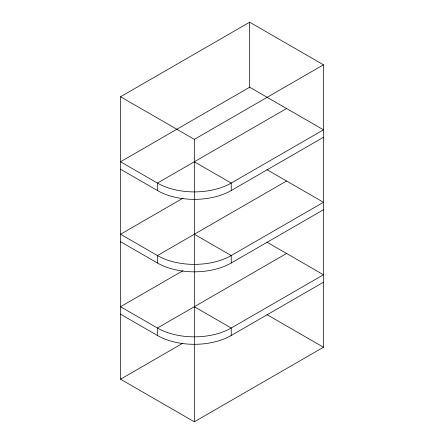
<?xml version="1.0" encoding="UTF-8"?>
<svg xmlns="http://www.w3.org/2000/svg" width="444" height="444" viewBox="0 0 444 444"><rect width="100%" height="100%" fill="white"/><g stroke="black" fill="none" stroke-linecap="round" stroke-linejoin="round"><path stroke-width="0.67" d="M120.535 96.759L249.672 22.2L323.465 64.802L323.465 347.241L194.328 421.8L120.535 379.198L120.535 96.759L194.328 139.361L323.465 64.802M286.569 108.519L157.431 183.078L120.535 161.777L249.672 87.218L323.465 129.82L231.224 183.078A52.181 30.125 0 0 1 157.431 183.078L157.431 190.532A52.181 30.125 0 0 0 231.224 190.532L323.465 137.279M183 198.185L120.535 234.249L157.431 255.55A52.181 30.125 0 0 0 231.224 255.55L323.465 202.298L266.927 169.658M286.569 180.997L157.431 255.55L157.431 263.003A52.181 30.125 0 0 0 231.224 263.003L323.465 209.751M183 270.657L120.535 306.721L157.431 328.022A52.181 30.125 0 0 0 231.224 328.022L323.465 274.769L266.927 242.13M286.569 253.469L157.431 328.022L157.431 335.481A52.181 30.125 0 0 0 231.224 335.481L323.465 282.223M120.535 379.198L182.401 343.478M194.328 161.777L231.224 183.078L231.224 190.532M120.535 169.231L157.431 190.532M194.328 234.249L231.224 255.55L231.224 263.003M267.072 314.685L323.465 347.241M120.535 241.703L157.431 263.003M194.328 306.721L231.224 328.022L231.224 335.481M120.535 314.18L157.431 335.481M249.672 22.2L249.672 87.962M194.328 139.361L194.328 421.8"/></g></svg>
